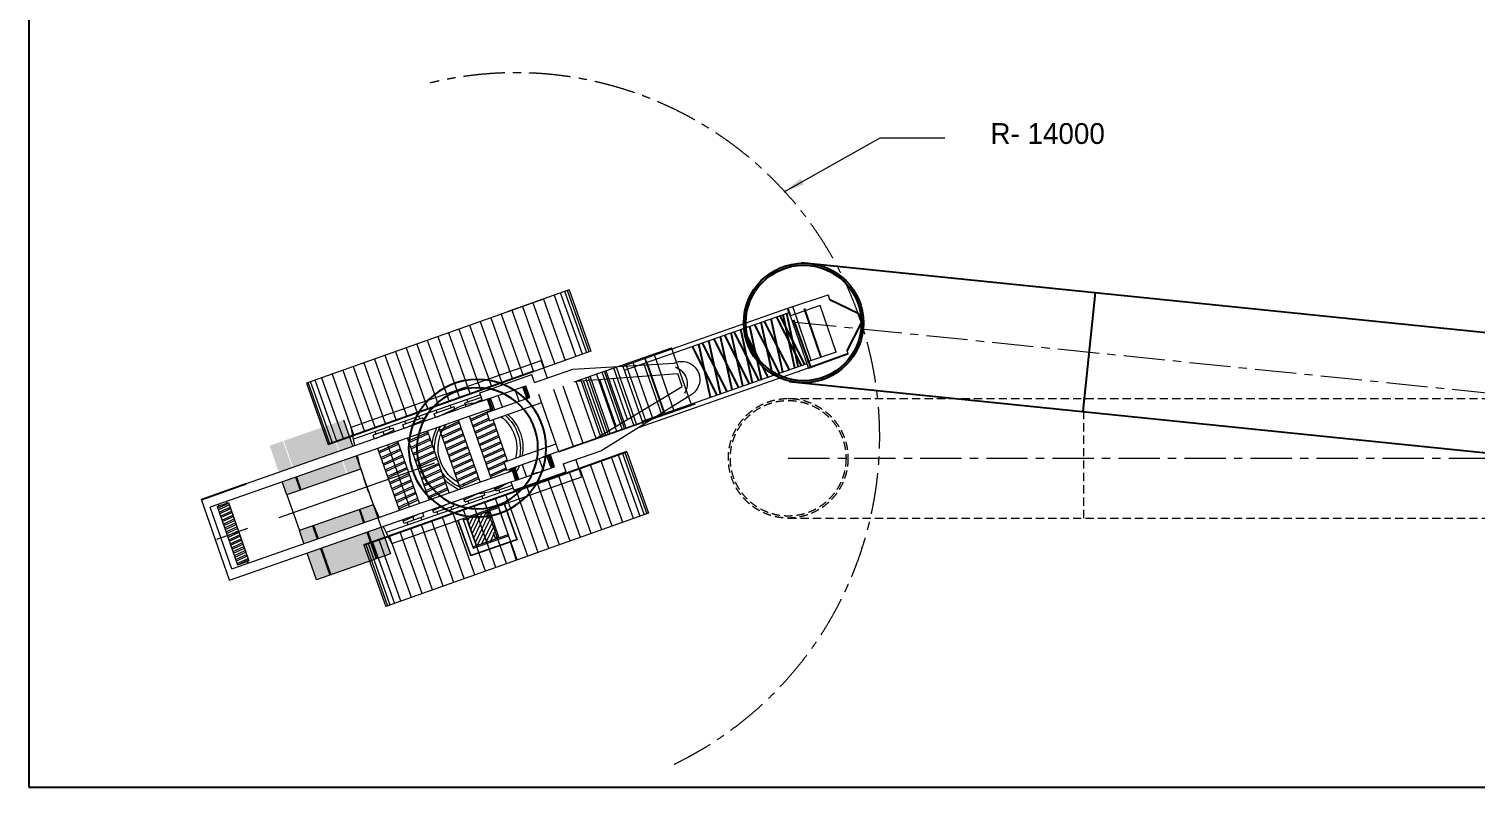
# Model space of a CAD drawing. Header units: millimetres. Extents: x 1537150 to 272268898, y -441565 to -219993.
# Drawn here: x 2354471 to 2410119, y -363846 to -334679 of the extents above; entities that cross this region are included whole.
import ezdxf

# ---------------------------------------------------------------- set-up
doc = ezdxf.new("R2010")
doc.units = ezdxf.units.MM
doc.linetypes.add('CENTER', pattern=[50.8, 31.75, -6.35, 6.35, -6.35])
doc.linetypes.add('HIDDEN', pattern=[9.525, 6.35, -3.175])
doc.layers.add('crane', color=7, linetype='Continuous', true_color=0xe7f0ff)
doc.dimstyles.get("Standard").update_dxf_attribs({"dimtxt": 700, "dimasz": 800, "dimexe": 0.18, "dimexo": 600, "dimgap": 200, "dimtad": 0, "dimtih": 1, "dimtoh": 1, "dimdec": 0, "dimzin": 0, "dimdsep": 46, "dimtxsty": 'Standard', "dimcen": 0.09, "dimadec": 0, "dimazin": 0, "dimtfac": 1, "dimtdec": 0, "dimtofl": 0, "dimtmove": 0, "dimatfit": 3, "dimfxl": 1, "dimtolj": 1, "dimtzin": 0, "dimlwd": 5, "dimlwe": 5, "dimarcsym": 0})

# ---------------------------------------------------------------- blocks, each defined once
blk = doc.blocks.new('chain')
at = {"color": 7, "ltscale": 2}
for radius in [0.317, 0.2787]:
    blk.add_circle((0, 0), radius, dxfattribs=at)
at = {"layer": 'crane', "color": 7, "lineweight": 5, "ltscale": 50}
for p, q in [((0.1816, 0.823), (-0.275, 0.4767)), ((0.3465, 0.5715), (0.1652, 0.8106)), ((0.3561, 0.5788), (0.1748, 0.8178)), ((0.3629, 0.5839), (0.1816, 0.823)), ((0.0818, 0.7473), (0.2631, 0.5082)), ((0.1229, 0.7785), (0.3042, 0.5394)), ((0.3295, 0.5586), (0.1482, 0.7976)), ((-0.0006, 0.6848), (0.1807, 0.4458)), ((0.0406, 0.716), (0.2219, 0.477)), ((-0.0829, 0.6224), (0.0984, 0.3833)), ((-0.0417, 0.6536), (0.1395, 0.4146)), ((-0.1652, 0.5599), (0.016, 0.3209)), ((-0.1241, 0.5912), (0.0572, 0.3521)), ((-0.2476, 0.4975), (-0.8415, 0.0471)), ((-0.2476, 0.4975), (-0.0663, 0.2585)), ((-0.2064, 0.5287), (-0.0251, 0.2897)), ((-0.3711, 0.4038), (-0.1898, 0.1648)), ((-0.3299, 0.435), (-0.1486, 0.196)), ((-0.2888, 0.4663), (-0.1075, 0.2272)), ((-0.4534, 0.3414), (-0.2722, 0.1023)), ((-0.4123, 0.3726), (-0.231, 0.1336)), ((-0.5358, 0.2789), (-0.3545, 0.0399)), ((-0.4946, 0.3102), (-0.3133, 0.0711)), ((-0.6181, 0.2165), (-0.4368, -0.0225)), ((-0.5769, 0.2477), (-0.3957, 0.0087)), ((-0.7005, 0.1541), (-0.5192, -0.085)), ((-0.6593, 0.1853), (-0.478, -0.0538)), ((0.6602, 0.1919), (0.4309, 0.018)), ((0.7828, -0.0916), (0.6015, 0.1474)), ((0.6268, 0.1666), (0.808, -0.0725)), ((0.6438, 0.1795), (0.8251, -0.0595)), ((0.6534, 0.1868), (0.8347, -0.0523)), ((0.8415, -0.0471), (0.6602, 0.1919)), ((-0.6268, -0.1666), (-0.808, 0.0725)), ((-0.7828, 0.0916), (-0.6015, -0.1474)), ((-0.7416, 0.1228), (-0.5603, -0.1162)), ((0.7004, -0.1541), (0.5192, 0.085)), ((0.7416, -0.1228), (0.5603, 0.1162)), ((-0.6602, -0.1919), (-0.8415, 0.0471)), ((-0.6534, -0.1868), (-0.8347, 0.0523)), ((-0.6438, -0.1795), (-0.8251, 0.0595)), ((0.6181, -0.2165), (0.4368, 0.0225)), ((0.6593, -0.1853), (0.478, 0.0538)), ((0.5358, -0.2789), (0.3545, -0.0399)), ((0.5769, -0.2477), (0.3957, -0.0087)), ((0.8415, -0.0471), (0.6005, -0.2299)), ((0.7416, -0.1228), (-0.1816, -0.823)), ((0.4534, -0.3414), (0.2722, -0.1023)), ((0.4946, -0.3102), (0.3133, -0.0711)), ((0.3299, -0.435), (0.1486, -0.196)), ((0.3711, -0.4038), (0.1898, -0.1648)), ((0.4123, -0.3726), (0.231, -0.1336)), ((0.2476, -0.4975), (0.0663, -0.2585)), ((0.2888, -0.4663), (0.1075, -0.2272)), ((0.1652, -0.5599), (-0.016, -0.3209)), ((0.2064, -0.5287), (0.0251, -0.2897)), ((0.0829, -0.6224), (-0.0984, -0.3833)), ((0.1241, -0.5912), (-0.0572, -0.3521)), ((0.0006, -0.6848), (-0.1807, -0.4458)), ((0.0417, -0.6536), (-0.1395, -0.4146)), ((-0.0818, -0.7473), (-0.2631, -0.5082)), ((-0.0406, -0.716), (-0.2219, -0.477)), ((-0.1816, -0.823), (-0.3629, -0.5839)), ((-0.3561, -0.5788), (-0.1748, -0.8178)), ((-0.3465, -0.5715), (-0.1652, -0.8106)), ((-0.3295, -0.5586), (-0.1482, -0.7976)), ((-0.1229, -0.7785), (-0.3042, -0.5394))]:
    blk.add_line(p, q, dxfattribs=at)
at = {"layer": 'crane', "color": 7, "ltscale": 2}
for p, q in [((0.3629, 0.5839), (0.0358, 0.3359)), ((0.0572, 0.3521), (-0.6602, -0.1919)), ((0.4368, 0.0225), (-0.3629, -0.5839))]:
    blk.add_line(p, q, dxfattribs=at)

msp = doc.modelspace()

# ---------------------------------------------------------------- hatches: boundary and pattern name
h = msp.add_hatch()
h.set_pattern_fill('ANGLE', color=256, angle=29.47109)
h.set_pattern_definition([(29.47109425, (519945.578, -976074.749), (-3.436511052, 6.081169032), [5.08, -1.905]), (119.47109425, (519945.578, -976074.749), (-6.081169032, -3.436511052), [5.08, -1.905])])
h.paths.add_polyline_path([(2386559.2, -345989.7, 1), (2381959.1, -345989.7, 1)])
h.paths.add_polyline_path([(2386482.8, -345989.7, 1), (2382035.5, -345989.7, 1)], flags=16)
at = {"layer": 'crane', "lineweight": 5, "ltscale": 50}
h = msp.add_hatch(color=7, dxfattribs=at)
h.paths.add_polyline_path([(2372816.5, -351562.4), (2372836.6, -351619.8), (2372229, -351898.5), (2372208.9, -351841.1)])
h.paths.add_polyline_path([(2372868.2, -351261.9), (2372880.3, -351296.3), (2372740.5, -351345.3), (2372753.1, -351381.4), (2372145.5, -351660.1), (2372125.4, -351602.7)])
h.paths.add_polyline_path([(2372784.8, -351023.5), (2372804.9, -351080.9), (2372062, -351421.6), (2372041.9, -351364.2)])
h.paths.add_polyline_path([(2372701.3, -350785.1), (2372721.4, -350842.5), (2371978.6, -351183.2), (2371958.4, -351125.8)])
h.paths.add_polyline_path([(2372617.8, -350546.6), (2372637.9, -350604), (2371895.1, -350944.8), (2371875, -350887.3)])
h.paths.add_polyline_path([(2372534.3, -350308.2), (2372554.4, -350365.6), (2371811.6, -350706.3), (2371791.5, -350648.9)])
h.paths.add_polyline_path([(2372450.8, -350069.7), (2372470.9, -350127.2), (2371728.1, -350467.9), (2371708, -350410.5)])
h.paths.add_polyline_path([(2372367.3, -349831.3), (2372387.4, -349888.7), (2371644.6, -350229.4), (2371624.5, -350172)])
h.paths.add_polyline_path([(2372148.6, -349654.9), (2372168.7, -349712.3), (2371561.1, -349991), (2371541, -349933.6)])
edge = h.paths.add_edge_path()
edge.add_ellipse((2371719.7, -350808.7), major_axis=(-1361.8, 659), ratio=1, start_angle=275.98798, end_angle=278.30601, ccw=False)
edge.add_line((2372233.1, -349385.6), (2372073.8, -349441.4))
edge.add_line((2372073.8, -349441.4), (2372085.2, -349473.9))
edge.add_line((2372085.2, -349473.9), (2371477.6, -349752.6))
edge.add_line((2371477.6, -349752.6), (2371457.5, -349695.2))
edge.add_line((2371457.5, -349695.2), (2372175.1, -349366))
h = msp.add_hatch(color=7, dxfattribs=at)
h.paths.add_polyline_path([(2364592.5, -351559.1), (2364085.3, -351736.9), (2363727.4, -350714.7), (2364234.6, -350537)])
h.paths.add_polyline_path([(2364896.8, -352428.3), (2364389.6, -352605.9), (2364213.8, -352103.9), (2364721, -351926.1)])
h.paths.add_polyline_path([(2366508.1, -351299.6), (2366684.2, -351802.4), (2364931.9, -352416), (2364756, -351913.8)])
h.paths.add_polyline_path([(2367050.3, -351109.5), (2367226.4, -351612.5), (2366719.2, -351790.1), (2366543.1, -351287.3)])
h.paths.add_polyline_path([(2366921.8, -350742.4), (2366414.6, -350920.2), (2366057, -349898.9), (2366564.2, -349721.3)])
h.paths.add_polyline_path([(2366021.9, -349911.2), (2366379.6, -350932.5), (2364627.5, -351546.8), (2364269.6, -350524.8)])
h.paths.add_polyline_path([(2365552.8, -354301.5), (2365045.5, -354479), (2364869.7, -353977), (2365377, -353799.4)])
h.paths.add_polyline_path([(2365681.3, -354668.6), (2366039.2, -355690.6), (2365532, -355868.3), (2365174, -354846)])
h.paths.add_polyline_path([(2365587.8, -354289.3), (2365412, -353787.1), (2367164.3, -353173.5), (2367340.4, -353676.4)])
h.paths.add_polyline_path([(2367468.9, -354043.4), (2367826.5, -355064.8), (2366074.3, -355678.4), (2365716.4, -354656.4)])
h.paths.add_polyline_path([(2367706.6, -352983.7), (2367882.7, -353486.7), (2367375.4, -353664.1), (2367199.3, -353161.3)])
h.paths.add_polyline_path([(2368368.8, -354874.9), (2367861.6, -355052.5), (2367503.9, -354031.2), (2368011.2, -353853.7)])
h = msp.add_hatch(color=7, dxfattribs=at)
edge = h.paths.add_edge_path()
edge.add_line((2371762.5, -351916.8), (2371782.6, -351974.2))
edge.add_line((2371782.6, -351974.2), (2371214.5, -352234.8))
edge.add_ellipse((2371719.7, -350808.7), major_axis=(-1361.8, 659), ratio=1, start_angle=93.1104, end_angle=96.31325, ccw=False)
edge.add_line((2371135.6, -352204.3), (2371762.5, -351916.8))
h.paths.add_polyline_path([(2371679, -351678.4), (2371699.1, -351735.8), (2370956.3, -352076.5), (2370936.2, -352019.1)])
h.paths.add_polyline_path([(2371595.5, -351439.9), (2371615.6, -351497.3), (2370872.8, -351838.1), (2370852.7, -351780.6)])
h.paths.add_polyline_path([(2371512, -351201.5), (2371532.1, -351258.9), (2370789.3, -351599.6), (2370769.2, -351542.2)])
h.paths.add_polyline_path([(2371428.5, -350963.1), (2371448.6, -351020.5), (2370705.8, -351361.2), (2370685.7, -351303.8)])
h.paths.add_polyline_path([(2371345, -350724.6), (2371365.1, -350782), (2370622.3, -351122.8), (2370602.2, -351065.3)])
h.paths.add_polyline_path([(2371261.5, -350486.2), (2371281.6, -350543.6), (2370538.8, -350884.3), (2370518.7, -350826.9)])
h.paths.add_polyline_path([(2371178, -350247.7), (2371198.1, -350305.2), (2370455.3, -350645.9), (2370435.2, -350588.5)])
h.paths.add_polyline_path([(2371094.5, -350009.3), (2371114.7, -350066.7), (2370371.8, -350407.4), (2370351.7, -350350)])
edge = h.paths.add_edge_path()
edge.add_line((2371011.1, -349770.9), (2371031.2, -349828.3))
edge.add_line((2371031.2, -349828.3), (2370365.9, -350133.4))
edge.add_ellipse((2371719.7, -350808.7), major_axis=(-1361.8, 659), ratio=1, start_angle=355.49262, end_angle=359.31046, ccw=False)
edge.add_line((2370413.9, -350044.8), (2371011.1, -349770.9))
at = {"layer": 'crane', "lineweight": 5}
h = msp.add_hatch(dxfattribs=at)
h.set_pattern_fill('ANSI31', scale=0.12, angle=160.35412, style=0)
h.set_pattern_definition([(64.29855, (2397638.72, -482923.54), (112.84875, -54.31395), [])])
h.paths.add_polyline_path([(2372179.9, -353211), (2372545.9, -354256.1), (2371681, -354559), (2371315, -353513.9)])
h.paths.add_polyline_path([(2372134.8, -353495.4), (2372198, -353473.3), (2372128.8, -353275.5), (2372065.6, -353297.6)], flags=16)
h.paths.add_polyline_path([(2372333.2, -354061.9), (2372402.5, -354259.8), (2372465.7, -354237.6), (2372396.4, -354039.8)], flags=16)

# ---------------------------------------------------------------- linework, layer by layer
for p, q in [((2384168.6, -343666.7), (2450005.5, -350402.9)), ((2385212.6, -344934.7), (2385203.7, -344908.4)), ((2395471.4, -344823.2), (2395003.2, -349399.4)), ((2383758.1, -345711.4), (2383651.2, -345428)), ((2386358.6, -345622.8), (2385268.9, -345099.7)), ((2382647.1, -348163.1), (2382198.9, -346121.2)), ((2382368.9, -346061.7), (2383319.5, -347927.6)), ((2383076.6, -348012.6), (2382628.4, -345970.8)), ((2382749.6, -345928.4), (2383700.2, -347794.3)), ((2383457.3, -347879.3), (2383009.1, -345837.5)), ((2383211.9, -345766.5), (2384162.5, -347632.4)), ((2383349.6, -345718.3), (2384300.2, -347584.2)), ((2383919.6, -347717.5), (2383471.4, -345675.6)), ((2384057.3, -347669.3), (2383609.1, -345627.4)), ((2383876.6, -345868.3), (2384528.5, -347688.3)), ((2385938.7, -347063.8), (2386482.8, -345989.7)), ((2386358.6, -345622.8), (2386482.8, -345989.7)), ((2381066.7, -348716.5), (2380618.5, -346674.6)), ((2380804.7, -346609.4), (2381755.3, -348475.3)), ((2381512.4, -348560.4), (2381064.2, -346518.5)), ((2381218.1, -346464.7), (2382168.7, -348330.6)), ((2381925.7, -348415.6), (2381477.6, -346373.8)), ((2381583, -346336.9), (2382533.6, -348202.8)), ((2382290.7, -348287.9), (2381842.5, -346246)), ((2381939.4, -346212.1), (2382890, -348078)), ((2379977.7, -346899), (2380928.3, -348764.9)), ((2380685.4, -348850), (2380237.2, -346808.1)), ((2380359, -346765.5), (2381309.6, -348631.4)), ((2384452.3, -347715.6), (2385975, -347170.2)), ((2383700.3, -348242.9), (2449537.3, -354979.1))]:
    msp.add_line(p, q)
at = {"color": 7, "linetype": 'CENTER', "lineweight": 5, "ltscale": 50}
for p, q in [((2383934.4, -345954.8), (2454848.1, -353210.4)), ((2383667.6, -351196.5), (2454951.5, -351196.5))]:
    msp.add_line(p, q, dxfattribs=at)
at = {"linetype": 'HIDDEN', "lineweight": 5, "ltscale": 50}
for p, q in [((2383667.6, -348896.4), (2449848.3, -348896.4)), ((2395029.5, -348896.4), (2395029.5, -353496.5)), ((2383667.6, -353496.5), (2449848.3, -353496.5))]:
    msp.add_line(p, q, dxfattribs=at)
at = {"color": 7, "ltscale": 50}
msp.add_line((2361100.8, -352783.2), (2362843.1, -352172.4), dxfattribs=at)
msp.add_lwpolyline([(2354471.2, -363846.3), (2557920.5, -363846.3), (2557920.5, -219993.2), (2354471.2, -219993.2)], close=True)
for radius in [2300, 2223.7]:
    msp.add_circle((2384259.2, -345989.7), radius)
at = {"linetype": 'HIDDEN', "lineweight": 5, "ltscale": 50}
for radius in [2300, 2223.7]:
    msp.add_circle((2383667.6, -351196.5), radius, dxfattribs=at)
at = {"color": 7, "linetype": 'CENTER', "lineweight": 5, "ltscale": 50}
msp.add_arc((2373184, -350366.4), 14000, 295.80091, 103.61267, dxfattribs=at)
at = {"layer": 'crane', "color": 7, "lineweight": 5, "ltscale": 50}
for p, q in [((2383651.2, -345428), (2385203.7, -344908.4)), ((2385268.9, -345099.7), (2385212.6, -344934.7)), ((2377309.8, -347648.6), (2383651.2, -345428)), ((2384895.6, -345323.5), (2383758.1, -345711.4)), ((2384555.7, -347438.9), (2383845.7, -345357.2)), ((2385506.5, -347114.7), (2384895.6, -345323.5)), ((2377367.4, -347813), (2383708.8, -345592.5)), ((2384452.3, -347715.6), (2383758.1, -345711.4)), ((2376500.7, -347888), (2379177.8, -346950.6)), ((2379283.6, -349377.9), (2378514.9, -347182.7)), ((2379946.5, -349145.8), (2379177.8, -346950.6)), ((2385506.5, -347114.7), (2384369, -347502.6)), ((2385975, -347170.2), (2385938.7, -347063.8)), ((2366864, -349995.1), (2374168.3, -347437.4)), ((2373917.6, -348278.9), (2375391.3, -347762.9)), ((2374407, -348118.8), (2374168.3, -347437.4)), ((2375391.3, -347762.9), (2379277.9, -347531.3)), ((2375438.8, -348259.9), (2377158.9, -347657.6)), ((2377736.4, -349919.7), (2376967.7, -347724.5)), ((2377832, -349886.2), (2377063.3, -347691)), ((2377309.8, -347648.6), (2378094.8, -349890.5)), ((2378193.1, -349759.7), (2377424.5, -347564.6)), ((2378457.7, -349667.1), (2377702.7, -347511)), ((2377907.5, -350007.3), (2384452.3, -347715.6)), ((2378053.2, -349771.7), (2384394.7, -347551.1)), ((2378807.3, -349507.6), (2378121.4, -347549)), ((2378897.1, -349457.4), (2378145.9, -347312)), ((2378922.5, -349504.3), (2378153.8, -347309.2)), ((2378927.9, -349465.4), (2378242.1, -347506.7)), ((2371807.1, -348679.8), (2373812.2, -347977.7)), ((2373917.6, -348278.9), (2373812.2, -347977.7)), ((2375506.3, -348236.2), (2379418.4, -347932.5)), ((2376289, -350440.9), (2375520.3, -348245.8)), ((2376462.9, -350365.6), (2375694.2, -348170.4)), ((2376523.2, -350282.1), (2375798.9, -348213.5)), ((2376650.1, -350314.5), (2375881.4, -348119.3)), ((2376750.5, -350264.9), (2375981.8, -348069.7)), ((2376824, -350239.2), (2376055.3, -348044)), ((2377076.9, -350165), (2376308.3, -347969.8)), ((2377050.7, -349964.7), (2376420.6, -348165.2)), ((2377280.8, -350079.2), (2376512.1, -347884.1)), ((2377375.3, -350046.1), (2376606.6, -347851)), ((2377438.1, -350038.5), (2376669.4, -347843.4)), ((2377484.7, -349703.6), (2376932.1, -348125.5)), ((2379594.2, -348434.5), (2379418.4, -347932.5)), ((2371832.1, -348751.2), (2366953.8, -350459.4)), ((2371867.6, -348852.4), (2371239.4, -349072.4)), ((2371916.1, -348991.1), (2371807.1, -348679.8)), ((2371916.1, -348991.1), (2373574.1, -348410.5)), ((2372073.8, -349441.4), (2373731.8, -348860.8)), ((2372329, -349352), (2372171.4, -348901.7)), ((2372381.7, -349333.5), (2372224, -348883.2)), ((2372675.9, -349230.5), (2372518.2, -348780.2)), ((2373320.7, -349004.7), (2373163, -348554.4)), ((2373614.9, -348901.7), (2373457.2, -348451.4)), ((2373667.5, -348883.3), (2373509.8, -348433)), ((2373701.2, -348871.5), (2373543.5, -348421.2)), ((2373718.3, -348865.5), (2373560.6, -348415.2)), ((2373731.8, -348860.8), (2373574.1, -348410.5)), ((2374851, -350944.4), (2374082.3, -348749.3)), ((2375418.1, -350745.9), (2374649.4, -348550.7)), ((2375779.2, -350619.4), (2375010.5, -348424.3)), ((2376275, -350431.4), (2379594.2, -348434.5)), ((2376462.5, -350908.2), (2379801.5, -348826.6)), ((2372107.2, -348924.5), (2361100.8, -352783.2)), ((2372235.7, -349291.6), (2361440.3, -353076.3)), ((2370818.1, -349219.9), (2370050.2, -349488.8)), ((2370165.6, -349448.4), (2370130.1, -349347.1)), ((2370156.6, -349609.3), (2370844.1, -349294)), ((2370702.7, -349260.3), (2370667.2, -349159.1)), ((2370866.9, -349359.3), (2370818.1, -349219.9)), ((2371288.2, -349211.6), (2371239.4, -349072.4)), ((2371354.9, -349032), (2371319.4, -348930.7)), ((2371345.8, -349192.9), (2371898.1, -348939.6)), ((2371457.5, -349695.2), (2372232.6, -349339.6)), ((2372073.8, -349441.4), (2372182.8, -349752.6)), ((2372264.8, -349374.5), (2372107.1, -348924.2)), ((2372278.2, -349369.8), (2372120.5, -348919.5)), ((2372295.4, -349363.8), (2372137.7, -348913.5)), ((2372182.8, -349752.6), (2374187.8, -349050.5)), ((2377375.3, -350046.1), (2379489.7, -349305.7)), ((2377832, -349886.2), (2379946.5, -349145.8)), ((2377989.3, -349845.5), (2380103.8, -349105.1)), ((2366564.2, -349721.3), (2366921.8, -350742.4)), ((2368358.8, -350081.1), (2368323.3, -349979.8)), ((2369619.3, -349639.7), (2368851.4, -349908.6)), ((2368900.5, -350048.7), (2368851.4, -349908.6)), ((2368966.8, -349868.2), (2368931.4, -349766.9)), ((2368957.8, -350029.1), (2369645.3, -349713.8)), ((2369503.9, -349680.1), (2369468.4, -349578.8)), ((2369668.3, -349779.5), (2369619.3, -349639.7)), ((2370099.1, -349628.5), (2370050.2, -349488.8)), ((2371060.9, -352375.1), (2370227.6, -349995.6)), ((2370268.2, -350111.6), (2371011.1, -349770.9)), ((2370288.3, -350169), (2371031.2, -349828.3)), ((2370351.7, -350350), (2371094.5, -350009.3)), ((2371828.9, -352106.5), (2370995.5, -349726.4)), ((2372250.3, -351959.1), (2371416.7, -349578.7)), ((2371477.6, -349752.6), (2372085.2, -349473.9)), ((2371541, -349933.6), (2372148.6, -349654.9)), ((2371561.1, -349991), (2372168.7, -349712.3)), ((2371624.5, -350172), (2372367.3, -349831.3)), ((2371644.6, -350229.4), (2372387.4, -349888.7)), ((2372880.3, -351296.3), (2372322.6, -349703.7)), ((2374851, -350944.4), (2377968.6, -349852.8)), ((2377201.5, -350107), (2377811.3, -349893.4)), ((2378064.8, -349804.7), (2378447.6, -349670.6)), ((2378384.7, -349692.6), (2378447.6, -349670.6)), ((2378447.6, -349670.6), (2378457.7, -349667.1)), ((2368474.2, -350040.7), (2367706.2, -350309.6)), ((2367755.4, -350450.2), (2367706.2, -350309.6)), ((2367821.7, -350269.2), (2367786.2, -350167.9)), ((2367812.6, -350430.1), (2368500.1, -350114.8)), ((2368139.4, -350315.6), (2368090.2, -350175.1)), ((2368429, -350214), (2368520.2, -350172.2)), ((2368523.3, -350181), (2368474.2, -350040.7)), ((2369484.7, -352926.4), (2368651.8, -350548)), ((2369861.9, -352794.4), (2369029, -350415.8)), ((2369069.5, -350531.4), (2369812.3, -350190.6)), ((2369089.6, -350588.8), (2369832.4, -350248.1)), ((2369153, -350769.8), (2369895.8, -350429.1)), ((2369173.1, -350827.2), (2369915.9, -350486.5)), ((2370629.9, -352525.8), (2369796.8, -350146.6)), ((2370371.8, -350407.4), (2371114.7, -350066.7)), ((2370435.2, -350588.5), (2371178, -350247.7)), ((2370455.3, -350645.9), (2371198.1, -350305.2)), ((2370518.7, -350826.9), (2371261.5, -350486.2)), ((2370538.8, -350884.3), (2371281.6, -350543.6)), ((2371708, -350410.5), (2372450.8, -350069.7)), ((2371728.1, -350467.9), (2372470.9, -350127.2)), ((2371791.5, -350648.9), (2372534.3, -350308.2)), ((2371811.6, -350706.3), (2372554.4, -350365.6)), ((2371875, -350887.3), (2372617.8, -350546.6)), ((2374237, -351145), (2377354.5, -350053.4)), ((2367050.3, -351109.5), (2367882.7, -353486.7)), ((2368716.6, -353195), (2367884, -350817.2)), ((2367924.3, -350932.4), (2368667.1, -350591.6)), ((2367944.4, -350989.8), (2368687.2, -350649.1)), ((2368007.8, -351170.8), (2368750.6, -350830.1)), ((2368027.9, -351228.2), (2368770.7, -350887.5)), ((2368091.3, -351409.2), (2368834.1, -351068.5)), ((2368111.4, -351466.6), (2368854.2, -351125.9)), ((2369100.6, -353060.7), (2368267.9, -350682.6)), ((2369236.4, -351008.2), (2369979.3, -350667.5)), ((2369256.6, -351065.7), (2369999.4, -350724.9)), ((2369319.9, -351246.7), (2370062.8, -350905.9)), ((2369340, -351304.1), (2370082.9, -350963.4)), ((2370602.2, -351065.3), (2371345, -350724.6)), ((2370622.3, -351122.8), (2371365.1, -350782)), ((2370685.7, -351303.8), (2371428.5, -350963.1)), ((2370705.8, -351361.2), (2371448.6, -351020.5)), ((2371895.1, -350944.8), (2372637.9, -350604)), ((2371958.4, -351125.8), (2372701.3, -350785.1)), ((2371978.6, -351183.2), (2372721.4, -350842.5)), ((2372041.9, -351364.2), (2372784.8, -351023.5)), ((2372062, -351421.6), (2372804.9, -351080.9)), ((2372740.5, -351345.3), (2374745.5, -350643.2)), ((2374525.3, -351069.8), (2373022.7, -351595.9)), ((2374548.2, -351567.2), (2374390.5, -351116.9)), ((2374600.9, -351548.8), (2374443.2, -351098.5)), ((2374634.6, -351537), (2374476.9, -351086.7)), ((2374651.7, -351531), (2374494, -351080.7)), ((2374665.2, -351526.3), (2374507.5, -351076)), ((2374682.9, -351520.1), (2374525.3, -351069.8)), ((2375015.7, -351414.8), (2376462.5, -350908.2)), ((2362271.2, -355449.3), (2373051.7, -351678.8)), ((2367226.4, -351612.5), (2364389.6, -352605.9)), ((2368174.8, -351647.7), (2368917.6, -351306.9)), ((2368194.9, -351705.1), (2368937.7, -351364.4)), ((2368258.3, -351886.1), (2369001.1, -351545.4)), ((2368278.4, -351943.5), (2369021.2, -351602.8)), ((2369403.4, -351485.1), (2370146.2, -351144.4)), ((2369423.5, -351542.5), (2370166.4, -351201.8)), ((2369486.9, -351723.5), (2370229.7, -351382.8)), ((2369507, -351781), (2370249.8, -351440.2)), ((2369570.4, -351962), (2370313.2, -351621.3)), ((2369590.5, -352019.4), (2370333.3, -351678.7)), ((2370769.2, -351542.2), (2371512, -351201.5)), ((2370789.3, -351599.6), (2371532.1, -351258.9)), ((2370852.7, -351780.6), (2371595.5, -351439.9)), ((2370872.8, -351838.1), (2371615.6, -351497.3)), ((2370936.2, -352019.1), (2371679, -351678.4)), ((2372125.4, -351602.7), (2372868.2, -351261.9)), ((2372145.5, -351660.1), (2372753.1, -351381.4)), ((2372208.9, -351841.1), (2372816.5, -351562.4)), ((2372229, -351898.5), (2372836.6, -351619.8)), ((2372849.5, -351656.6), (2372740.5, -351345.3)), ((2372849.5, -351656.6), (2373022.7, -351595.9)), ((2373018.3, -351690.5), (2372989.3, -351607.6)), ((2373022.7, -351595.9), (2373180.4, -352046.2)), ((2373198.1, -352040), (2373040.4, -351589.7)), ((2373211.6, -352035.3), (2373053.9, -351585)), ((2373228.7, -352029.3), (2373071.1, -351579)), ((2373262.4, -352017.5), (2373104.7, -351567.2)), ((2373315.1, -351999.1), (2373157.4, -351548.7)), ((2373180.4, -352046.2), (2374682.9, -351520.1)), ((2373609.2, -351896.1), (2373451.5, -351445.7)), ((2373869.6, -351299.3), (2373696.4, -351360)), ((2374254.1, -351670.2), (2374096.4, -351219.9)), ((2375015.7, -351414.8), (2375121.2, -351716.1)), ((2375736.6, -351916.1), (2375498, -351234.7)), ((2362188.7, -355890.2), (2373007.2, -352106.9)), ((2364389.6, -352605.9), (2364213.8, -352103.9)), ((2364721, -351926.1), (2364896.8, -352428.3)), ((2364756, -351913.8), (2364931.9, -352416)), ((2368341.8, -352124.5), (2369084.6, -351783.8)), ((2368361.9, -352182), (2369104.7, -351841.2)), ((2368425.3, -352363), (2369168.1, -352022.3)), ((2368432.3, -354473.9), (2375736.6, -351916.1)), ((2368445.4, -352420.4), (2369188.2, -352079.7)), ((2369653.9, -352200.4), (2370396.7, -351859.7)), ((2369674, -352257.8), (2370416.8, -351917.1)), ((2369737.4, -352438.9), (2370480.2, -352098.1)), ((2369757.5, -352496.3), (2370500.3, -352155.6)), ((2370956.3, -352076.5), (2371699.1, -351735.8)), ((2371019.7, -352257.5), (2371762.5, -351916.8)), ((2371039.8, -352314.9), (2371782.6, -351974.2)), ((2372396, -352375.4), (2372916.2, -352136.8)), ((2373055.7, -352245.5), (2372427.6, -352465.4)), ((2373007.2, -352106.9), (2373180.4, -352046.2)), ((2373007.2, -352106.9), (2373116.2, -352418.2)), ((2373116.2, -352418.2), (2375121.2, -351716.1)), ((2374027.3, -351749.7), (2373854.1, -351810.3)), ((2362188.7, -355890.2), (2361100.8, -352783.2)), ((2364389.6, -352605.9), (2364869.7, -353977)), ((2373091.2, -352346.8), (2368212.8, -354055)), ((2368508.7, -352601.4), (2369251.6, -352260.7)), ((2368528.9, -352658.8), (2369271.7, -352318.1)), ((2368592.2, -352839.9), (2369335.1, -352499.1)), ((2368612.3, -352897.3), (2369355.2, -352556.6)), ((2368675.7, -353078.3), (2369418.5, -352737.6)), ((2368695.8, -353135.7), (2369438.7, -352795)), ((2369820.9, -352677.3), (2370563.7, -352336.6)), ((2369841, -352734.7), (2370583.8, -352394)), ((2371238.3, -352881.9), (2371189.4, -352742.2)), ((2371206.8, -352791.8), (2371727, -352553.2)), ((2372006.3, -352613), (2371238.3, -352881.9)), ((2371890.8, -352653.4), (2371926.3, -352754.7)), ((2372006.3, -352613), (2371957.5, -352473.6)), ((2372427.6, -352465.4), (2372378.8, -352326.2)), ((2372543, -352425), (2372578.5, -352526.3)), ((2362271.2, -355449.3), (2361440.2, -353076.3)), ((2361704.5, -353054.9), (2362144.6, -352900.6)), ((2361704.5, -353054.9), (2362491.1, -355301.1)), ((2361727.5, -353120.6), (2362153.2, -352925.3)), ((2361747.6, -353178), (2362173.3, -352982.8)), ((2361752.1, -352967), (2361774.3, -353030.4)), ((2361780.6, -353272.2), (2362206.3, -353077)), ((2361800.7, -353329.7), (2362226.4, -353134.4)), ((2361833.7, -353423.9), (2362259.4, -353228.6)), ((2361853.9, -353481.3), (2362279.5, -353286.1)), ((2362052.6, -352861.8), (2362074.8, -352925.1)), ((2362144.6, -352900.6), (2362931.2, -355147.2)), ((2367706.6, -352983.7), (2364869.7, -353977)), ((2367164.3, -353173.5), (2367340.4, -353676.4)), ((2367199.3, -353161.3), (2367375.4, -353664.1)), ((2369662.3, -353433.7), (2369613.2, -353293.5)), ((2370039.5, -353301.7), (2369990.5, -353161.5)), ((2370008, -353211.6), (2370528.2, -352973)), ((2370807.4, -353032.8), (2370039.5, -353301.7)), ((2370155, -353261.2), (2370190.4, -353362.5)), ((2370692, -353073.2), (2370727.5, -353174.4)), ((2370807.4, -353032.8), (2370758.5, -352892.9)), ((2371161.3, -353518.2), (2372513.3, -353044.8)), ((2371176.7, -353562.3), (2372528.7, -353088.9)), ((2371353.7, -352841.5), (2371389.2, -352942.7)), ((2372128.8, -353275.5), (2372065.6, -353297.6)), ((2372065.6, -353297.6), (2372134.8, -353495.4)), ((2372198, -353473.3), (2372128.8, -353275.5)), ((2372179.9, -353211), (2372545.9, -354256.1)), ((2372513.3, -353044.8), (2372910.1, -354178)), ((2372746.8, -352963.1), (2373227.7, -354336.5)), ((2372761.4, -352957.9), (2373242.4, -354331.4)), ((2361886.8, -353575.5), (2362312.5, -353380.3)), ((2361907, -353633), (2362332.6, -353437.7)), ((2361940, -353727.2), (2362365.6, -353531.9)), ((2361960.1, -353784.6), (2362385.7, -353589.4)), ((2361993.1, -353878.9), (2362418.7, -353683.6)), ((2362013.2, -353936.3), (2362438.8, -353741)), ((2362046.2, -354030.5), (2362471.8, -353835.2)), ((2362066.3, -354087.9), (2362491.9, -353892.7)), ((2365377, -353799.4), (2365552.8, -354301.5)), ((2365412, -353787.1), (2365587.8, -354289.3)), ((2367882.7, -353486.7), (2368011.2, -353853.7)), ((2368011.2, -353853.7), (2368368.8, -354874.9)), ((2368700.2, -353612.8), (2368705.3, -353620.3)), ((2368733.8, -353601), (2368705.3, -353620.3)), ((2368894.4, -353702.6), (2368845.1, -353562.1)), ((2368862.8, -353612.6), (2369383.1, -353374)), ((2369662.3, -353433.7), (2368894.4, -353702.6)), ((2369009.8, -353662.2), (2369045.3, -353763.5)), ((2369278.3, -353568.2), (2369229.2, -353427.8)), ((2369546.9, -353474.2), (2369582.4, -353575.4)), ((2371458.7, -354956), (2370967.3, -353586.2)), ((2371473.4, -354950.7), (2370981.9, -353580.9)), ((2371161.3, -353518.2), (2371558.1, -354651.4)), ((2371315, -353513.9), (2371681, -354559)), ((2372134.8, -353495.4), (2372198, -353473.3)), ((2362099.3, -354182.2), (2362524.9, -353986.9)), ((2362119.4, -354239.6), (2362545, -354044.3)), ((2362152.4, -354333.8), (2362578, -354138.5)), ((2362172.5, -354391.2), (2362598.2, -354196)), ((2362205.5, -354485.5), (2362631.1, -354290.2)), ((2362225.6, -354542.9), (2362651.3, -354347.6)), ((2362258.6, -354637.1), (2362684.3, -354441.9)), ((2365045.5, -354479), (2364869.7, -353977)), ((2367468.9, -354043.4), (2367826.5, -355064.8)), ((2367503.9, -354031.2), (2367861.6, -355052.5)), ((2373237.2, -354316.7), (2371453.6, -354941.3)), ((2373242.4, -354331.4), (2371458.7, -354956)), ((2371542.7, -354607.4), (2372894.6, -354134)), ((2371558.1, -354651.4), (2372910.1, -354178)), ((2372333.2, -354061.9), (2372396.4, -354039.8)), ((2372402.5, -354259.8), (2372333.2, -354061.9)), ((2372396.4, -354039.8), (2372465.7, -354237.6)), ((2372465.7, -354237.6), (2372402.5, -354259.8)), ((2373226.3, -355111.3), (2372984.8, -354421.6)), ((2362278.7, -354694.5), (2362704.4, -354499.3)), ((2362311.7, -354788.8), (2362737.4, -354593.5)), ((2362331.8, -354846.2), (2362757.5, -354650.9)), ((2362364.8, -354940.4), (2362790.5, -354745.2)), ((2362384.9, -354997.8), (2362810.6, -354802.6)), ((2362417.9, -355092.1), (2362843.6, -354896.8)), ((2362438, -355149.5), (2362863.7, -354954.2)), ((2365532, -355868.3), (2365174, -354846)), ((2368368.8, -354874.9), (2365532, -355868.3)), ((2365681.3, -354668.6), (2366039.2, -355690.6)), ((2365716.4, -354656.4), (2366074.3, -355678.4)), ((2362471, -355243.7), (2362896.7, -355048.5)), ((2362491.1, -355301.1), (2362916.8, -355105.9)), ((2362491.1, -355301.1), (2362861.4, -355171.6)), ((2362861.4, -355171.6), (2362931.2, -355147.2)), ((2362861.4, -355171.6), (2362883.6, -355234.9))]:
    msp.add_line(p, q, dxfattribs=at)
at = {"layer": 'crane', "color": 7, "ltscale": 2}
msp.add_line((2384937.7, -347308.7), (2384297.4, -345431), dxfattribs=at)
at = {"layer": 'crane', "color": 7, "linetype": 'HIDDEN', "lineweight": 5, "ltscale": 600}
msp.add_line((2367610.6, -350500.9), (2367609.8, -350491.9), dxfattribs=at)
at = {"layer": 'crane', "color": 7, "linetype": 'CENTER', "lineweight": 5, "ltscale": 200}
msp.add_line((2370071.4, -351385.9), (2360722.7, -354659.5), dxfattribs=at)
at = {"layer": 'crane', "color": 7, "lineweight": 5, "ltscale": 50, "extrusion": (0, 0, -1)}
for centre, major_axis, start_param, end_param in [((2379570.4, -348166.5), (-659, 234.1), 0.7980515, 4.1289209), ((2379082.3, -348337.4), (-659.1, 233.9), 1.5938704, 3.3336258), ((2371719.7, -350808.7), (-1646, 583.9), 0.5587507, 1.1756086), ((2381363.2, -347431.9), (-13854.7, 4984.4), -0.5699893, -0.5203213), ((2371719.7, -350808.7), (-1646.3, 583), -0.2594719, 0.1292041), ((2371719.7, -350808.7), (-1555.2, 551.1), -0.4359486, 0.1921809), ((2371719.7, -350808.7), (-1425.9, 505.6), -1.3954616, 0.3074779), ((2371719.7, -350808.7), (-1425.8, 505.9), 1.8722354, 3.0554292), ((2371719.7, -350808.7), (-1555.2, 551.1), 1.927428, 3.0009664), ((2371719.7, -350808.7), (-1646, 583.7), 1.9597687, 2.9681737), ((2381363.2, -347431.9), (-13877.1, 4921.6), -0.7632747, -0.592003), ((2371719.7, -350808.7), (-1431.5, 489.5), 3.3630923, 3.4611084), ((2371719.7, -350808.7), (-1554.5, 553.1), 3.2542113, 3.4055983), ((2371719.7, -350808.7), (-1648.3, 577.1), 3.2048159, 3.4502026), ((2371719.7, -350808.7), (-1554.9, 551.9), -1.486302, -0.9341794), ((2371719.7, -350808.7), (-1646.1, 583.5), -1.4838644, -1.0955056), ((2371719.7, -350808.7), (-1645.8, 584.3), 3.7008118, 4.369581), ((2381363.2, -347431.9), (-13841.9, 5019.8), -0.8465715, -0.7969034)]:
    msp.add_ellipse(centre, major_axis=major_axis, ratio=1, start_param=start_param, end_param=end_param, dxfattribs=at)
at = {"layer": 'crane', "color": 7, "linetype": 'HIDDEN', "lineweight": 5, "ltscale": 600, "extrusion": (0, 0, -1)}
for major_axis, start_param, end_param in [((-718.7, -1485.2), 2.3533387, 2.3540884), ((-1361.8, 659), 4.602202, 4.6581023), ((-718.7, -1485.2), 5.495681, 5.4964307)]:
    msp.add_ellipse((2371719.7, -350808.7), major_axis=major_axis, ratio=1, start_param=start_param, end_param=end_param, dxfattribs=at)

# ---------------------------------------------------------------- block references
at = {"color": 7, "xscale": -8349.27712429954, "yscale": 8349.277124159926, "zscale": 8349.277124159997, "rotation": 236.721856967763}
msp.add_blockref('chain', (2371719.7, -350808.7), dxfattribs=at)

# ---------------------------------------------------------------- texts
at = {"color": 7, "ltscale": 50, "insert": (2395845, -338708.6), "char_height": 800, "attachment_point": 6}
msp.add_mtext('{\\fVijaya|b0|i0|c0|p34;R- 14000}', dxfattribs=at)

# ---------------------------------------------------------------- leaders
msp.add_leader([(2383513.4, -340943.7), (2387204.1, -338862.8), (2389692.6, -338862.8)], dimstyle='Standard')

doc.saveas('drawing.dxf')
